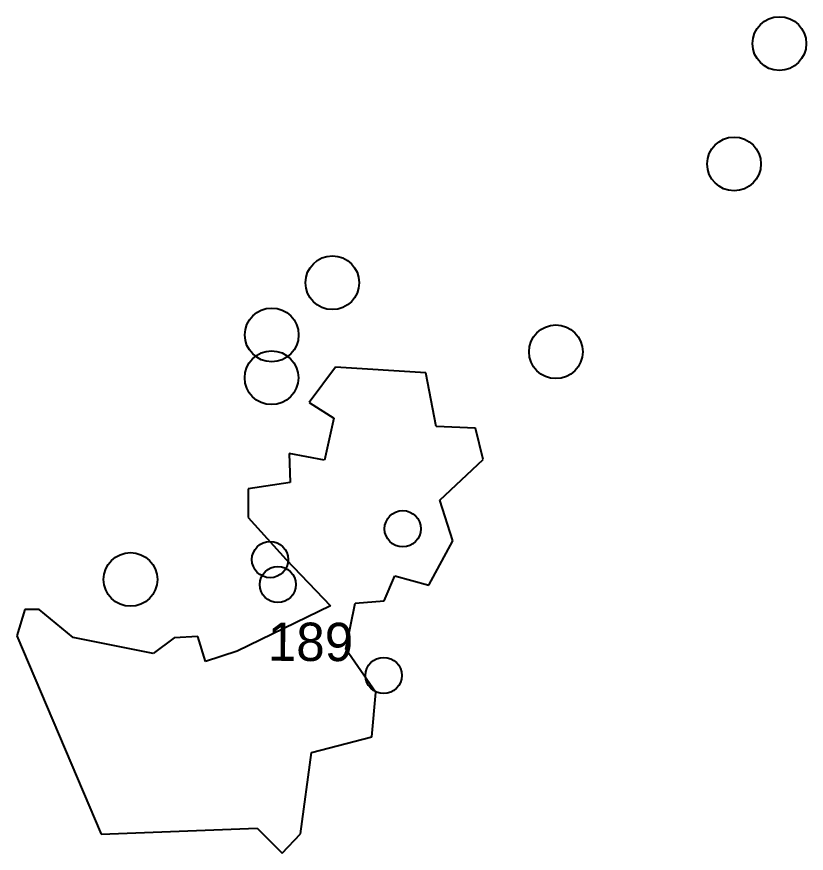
# Model space of a CAD drawing. Header units: metres. Extents: x 281395 to 286088, y 2026194 to 2030455.
# Drawn here: x 281410.5 to 281671.4, y 2026961.8 to 2027238.3 of the extents above; entities that cross this region are included whole.
import ezdxf
from ezdxf.enums import TextEntityAlignment as Align

# ---------------------------------------------------------------- set-up
doc = ezdxf.new("R2010")
doc.units = ezdxf.units.M
doc.layers.add('POLY_PARCEL', color=6, linetype='Continuous')
doc.layers.add('TEXT_PARCEL', color=7, linetype='Continuous')
doc.styles.add('TEXT_MAP', font='')
doc.styles.get('TEXT_MAP').set_extended_font_data('Kruti Dev 050')

# ---------------------------------------------------------------- blocks, each defined once
blk = doc.blocks.new('84')
for centre, radius in [((281661.34, 2027241.28), 8.88), ((281646.18, 2027201.56), 8.88), ((281513.26, 2027162.92), 8.88), ((281493.16, 2027145.74), 8.88), ((281587.03, 2027139.75), 8.88), ((281493.03, 2027131.59), 8.88), ((281536.15, 2027081.49), 5.99), ((281492.27, 2027071.49), 5.99), ((281446.12, 2027065.14), 8.88), ((281494.8, 2027063.23), 5.99), ((281529.64, 2027033.02), 5.99)]:
    blk.add_circle(centre, radius)
at = {"layer": 'POLY_PARCEL'}
for p, q in [((281514.15, 2027134.99), (281505.37, 2027123.37)), ((281544.04, 2027132.99), (281514.15, 2027134.99)), ((281547.35, 2027115.19), (281544.04, 2027132.99)), ((281505.37, 2027123.37), (281513.56, 2027118.09)), ((281513.56, 2027118.09), (281510.4, 2027104.26)), ((281560.35, 2027114.64), (281547.35, 2027115.19)), ((281562.86, 2027104.22), (281560.35, 2027114.64)), ((281510.4, 2027104.26), (281498.72, 2027106.53)), ((281498.72, 2027106.53), (281499.07, 2027096.99)), ((281548.43, 2027090.92), (281562.86, 2027104.22)), ((281499.07, 2027096.99), (281485.18, 2027094.95)), ((281485.18, 2027094.95), (281485.09, 2027085.42)), ((281552.65, 2027077.45), (281548.43, 2027090.92)), ((281485.09, 2027085.42), (281497.54, 2027071.44)), ((281544.71, 2027062.79), (281552.65, 2027077.45)), ((281497.54, 2027071.44), (281512.14, 2027056.15)), ((281529.93, 2027057.72), (281533.47, 2027065.92)), ((281533.47, 2027065.92), (281544.71, 2027062.79)), ((281517.21, 2027041.8), (281520.38, 2027056.94)), ((281520.38, 2027056.94), (281529.93, 2027057.72)), ((281411.12, 2027055.32), (281408.44, 2027046.68)), ((281415.89, 2027055.28), (281411.12, 2027055.32)), ((281427.08, 2027046.08), (281415.89, 2027055.28)), ((281512.14, 2027056.15), (281481.22, 2027041.26)), ((281408.44, 2027046.68), (281436.03, 2026981.01)), ((281453.47, 2027040.64), (281427.08, 2027046.08)), ((281468.26, 2027046.14), (281460.46, 2027045.78)), ((281470.79, 2027037.89), (281468.26, 2027046.14)), ((281460.46, 2027045.78), (281453.47, 2027040.64)), ((281481.22, 2027041.26), (281470.79, 2027037.89)), ((281527.05, 2027027.41), (281517.21, 2027041.8)), ((281525.62, 2027012.7), (281527.05, 2027027.41)), ((281505.63, 2027007.68), (281525.62, 2027012.7)), ((281501.92, 2026980.85), (281505.63, 2027007.68)), ((281436.03, 2026981.01), (281487.63, 2026982.71)), ((281487.63, 2026982.71), (281495.79, 2026974.4)), ((281495.79, 2026974.4), (281501.92, 2026980.85))]:
    blk.add_line(p, q, dxfattribs=at)
at = {"layer": 'TEXT_PARCEL', "style": 'TEXT_MAP'}
blk.add_text('189', height=12.66, rotation=359.4833, dxfattribs=at).set_placement((281505.45, 2027037.92), align=Align.CENTER)

msp = doc.modelspace()

# ---------------------------------------------------------------- block references
at = {"rotation": 0.2579705325695793}
msp.add_blockref('84', (9131.53, -1259.51), dxfattribs=at)

doc.saveas('drawing.dxf')
